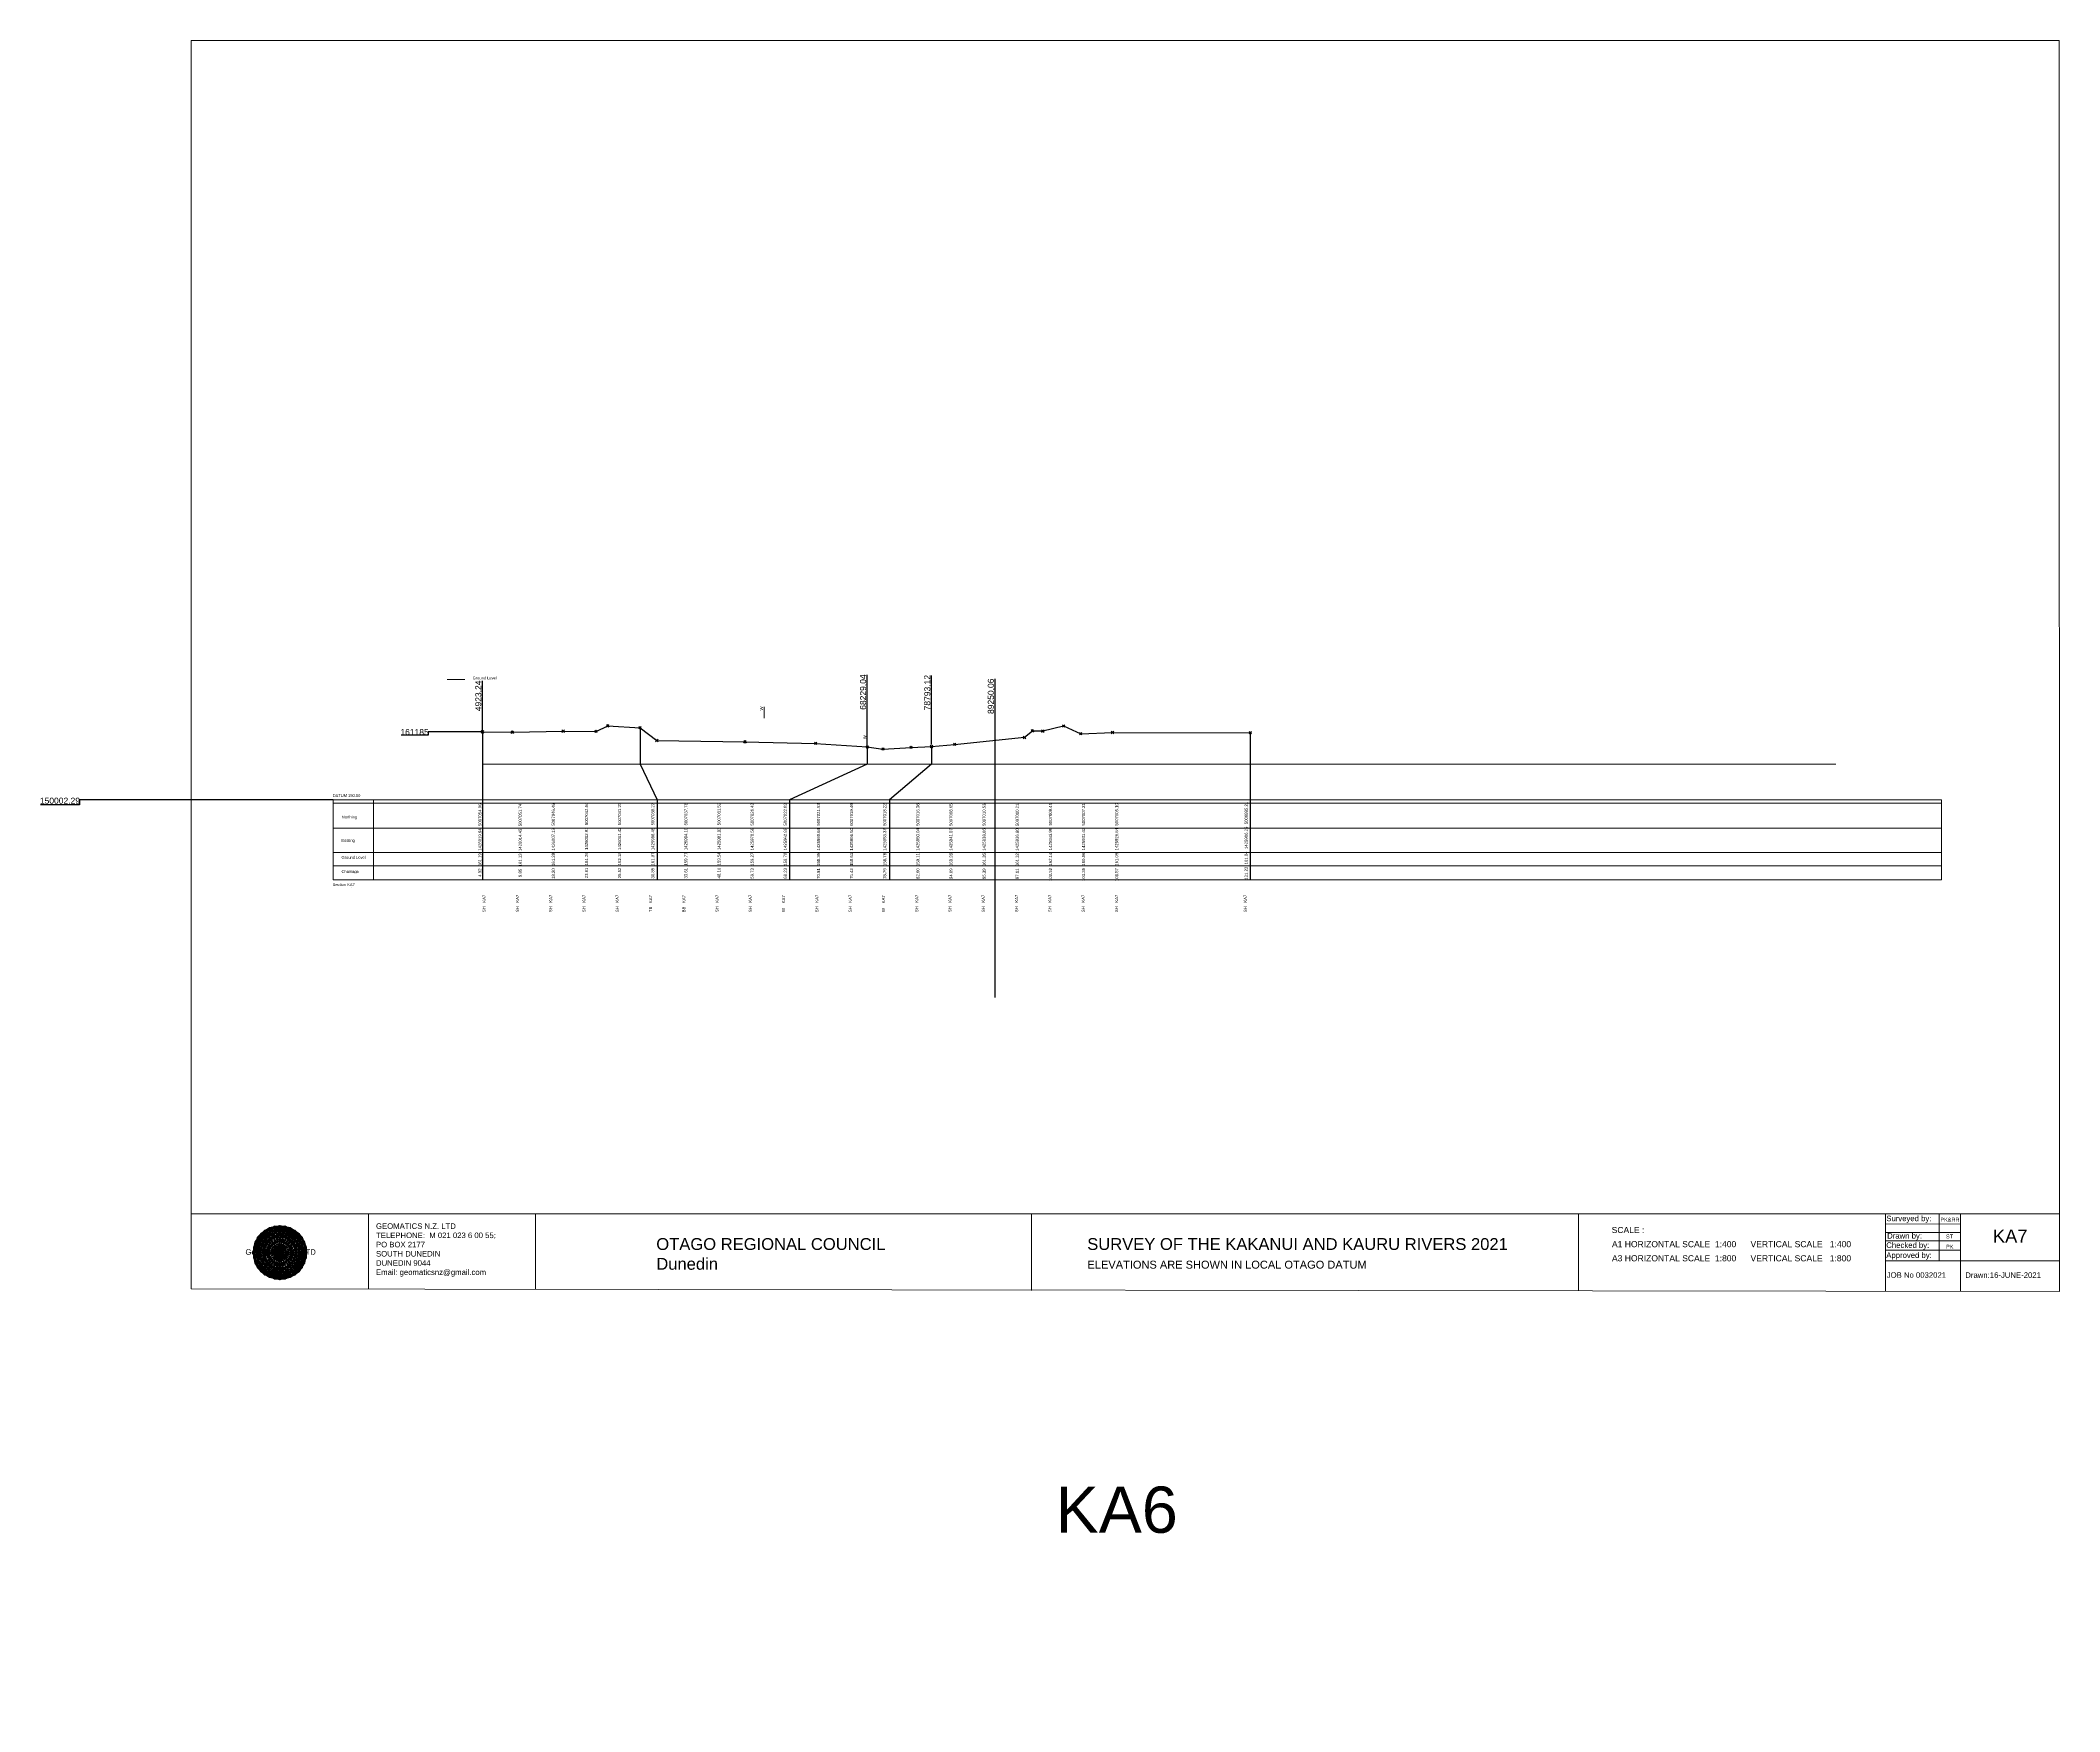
# Model space of a CAD drawing. Header units: millimetres. Extents: x -3070078 to 80050200, y -1699923 to 1425285330.
# Drawn here: x -67808 to 264385, y 0 to 274933 of the extents above; entities that cross this region are included whole.
import ezdxf

# ---------------------------------------------------------------- set-up
doc = ezdxf.new("R2010")
doc.units = ezdxf.units.MM
doc.header["$PDMODE"] = 35
doc.header["$PDSIZE"] = 200
doc.layers.add('geo', color=7, linetype='Continuous', lineweight=0)
doc.styles.get("Standard").update_dxf_attribs({"font": 'arial.ttf'})
doc.dimstyles.new('ISO-25', dxfattribs={"dimtxt": 1000, "dimasz": 2.5, "dimexe": 1.25, "dimexo": 0.625, "dimtad": 1, "dimtxsty": 'Standard', "dimcen": 2.5, "dimadec": 0, "dimazin": 0, "dimtfac": 1, "dimtmove": 0, "dimatfit": 3, "dimfxl": 1, "dimarcsym": 0})

# ---------------------------------------------------------------- blocks, each defined once
blk = doc.blocks.new('Geomatics_Circle_SPT')
at = {"layer": 'geo', "color": 2, "linetype": 'Continuous', "lineweight": 0}
for p, q in [((0, 25.2), (-25.2, 0)), ((-24.7, 4.9), (-4.9, 24.7)), ((-24.7, -4.9), (4.9, 24.7)), ((-9.7, 23.3), (-23.3, 9.6)), ((9.7, 23.3), (-23.3, -9.7)), ((-21, 14), (-14, 21)), ((-21, -14), (14, 21)), ((-14, 21), (21, -14)), ((23.3, -9.7), (-9.7, 23.3)), ((-4.9, 24.7), (24.7, -4.9)), ((25.2, 0), (0, 25.2)), ((4.9, 24.7), (24.7, 4.9)), ((23.3, 9.7), (9.7, 23.3)), ((14, 21), (21, 14)), ((4.9, -24.7), (-24.7, 4.9)), ((-24.7, 0), (0, -24.7)), ((-23.3, 9.7), (9.7, -23.3)), ((14, -21), (-21, 14)), ((0, 0), (-17.8, 17.8)), ((0, 0), (-17.8, -17.8)), ((21, 14), (-14, -21)), ((-9.7, -23.3), (23.3, 9.7)), ((24.7, 4.9), (-4.9, -24.7)), ((0, 0), (17.8, 17.8)), ((0, 0), (17.8, -17.8)), ((0, -24.8), (25.2, 0)), ((17.8, 18.1), (17.8, 18.1)), ((-4.9, -24.7), (-24.7, -4.9)), ((-23.3, -9.7), (-9.7, -23.3)), ((-14, -21), (-21, -14)), ((-17.8, -17.8), (-17.8, -17.8)), ((24.7, -4.9), (4.9, -24.7)), ((9.7, -23.3), (23.3, -9.7)), ((21, -14), (14, -21)), ((18.1, -17.8), (18.1, -17.8)), ((4.9, -24.7), (4.9, -24.7))]:
    blk.add_line(p, q, dxfattribs=at)
at = {"layer": 'geo', "color": 1, "linetype": 'Continuous', "lineweight": 0}
for p, q in [((-25.2, 0), (9.7, 23.3)), ((-25.2, 0), (-9.6, 23.3)), ((-4.9, 24.8), (-24.7, -4.9)), ((4.9, 24.7), (-24.7, 4.9)), ((14, 21), (-24.7, -4.9)), ((-14, 21), (-24.7, 4.9)), ((-23.3, 9.7), (0, 25.2)), ((-23.3, -9.6), (0, 25.2)), ((4.9, 24.8), (-21, -14)), ((-4.9, 24.7), (-21, 14)), ((14, 21), (-21, 14)), ((-14, 21), (-21, -14)), ((-17.8, 17.8), (9.7, 23.3)), ((-17.8, 17.8), (-9.6, 23.3)), ((-17.8, -17.8), (9.7, 23.3)), ((-17.8, -17.8), (-9.7, 23.3)), ((4.9, 24.7), (-14, 21)), ((-4.9, 24.7), (-14, -20.9)), ((0, 0), (-14, 21)), ((-14, 21), (-4.9, -24.7)), ((-14, 21), (-14, 21)), ((24.7, -4.9), (-14, 21)), ((21, 14), (-14, 21)), ((-9.8, 23.1), (-9.8, 23.1)), ((-9.7, 23.3), (0, 25.2)), ((-9.7, 23.3), (0, -25.2)), ((-9.7, -23.3), (0, 25.2)), ((-9.6, 23.3), (17.8, -17.8)), ((-9.6, 23.3), (25.2, 0)), ((-9.6, 23.3), (17.8, 17.8)), ((0, 0), (-4.9, 24.7)), ((-4.9, 24.7), (-4.9, 24.7)), ((21, -14), (-4.9, 24.7)), ((24.8, 4.9), (-4.9, 24.7)), ((14, 21), (-4.9, 24.7)), ((-0.2, 25.1), (-0.2, 25.1)), ((0, 25.2), (9.7, -23.3)), ((0, 25.2), (23.3, -9.7)), ((0, 25.2), (23.3, 9.7)), ((0, 25.2), (9.7, 23.3)), ((0, 0), (4.9, 24.7)), ((0, -25.2), (9.7, 23.3)), ((0, 0), (14, 21)), ((21, 14), (4.9, 24.8)), ((14, -21), (4.9, 24.7)), ((24.7, -4.9), (4.9, 24.7)), ((4.9, 24.7), (4.9, 24.7)), ((4.9, -24.7), (14, 21)), ((9.4, 23.3), (9.4, 23.3)), ((9.7, 23.3), (17.8, -17.8)), ((9.7, 23.3), (25.2, 0)), ((9.7, 23.3), (17.8, 17.9)), ((21, -14), (14, 21)), ((24.7, 4.9), (14, 21)), ((14, 21), (14, 21)), ((-25.2, 0), (23.3, 9.7)), ((-25.2, 0), (-23.3, 9.7)), ((-23.3, -9.7), (-25.2, 0)), ((-9.6, -23.3), (-25.2, 0)), ((9.7, -23.3), (-25.2, 0)), ((21, 14), (-24.7, 4.9)), ((-21, 14), (-24.7, -4.9)), ((0, 0), (-24.7, 4.9)), ((-24.7, 4.9), (-21, -14)), ((-24.7, 4.9), (-4.9, -24.7)), ((-24.7, 4.9), (14, -21)), ((-24.7, 4.9), (-24.7, 4.9)), ((0, 0), (-24.7, -4.9)), ((-23.3, -9.6), (17.8, 17.8)), ((-23.3, 9.7), (-17.8, 17.9)), ((-23.3, -9.6), (-17.8, 17.9)), ((-23.3, 9.7), (17.8, 17.8)), ((-17.8, -17.8), (-23.3, 9.7)), ((0, -25.2), (-23.3, 9.7)), ((-23.3, 9.7), (17.8, -17.8)), ((-23.3, 9.7), (25.2, 0)), ((-23.3, 9.4), (-23.3, 9.4)), ((-23.3, -9.7), (25.2, 0)), ((0, 0), (-21, 14)), ((-21, 14), (-14, -21)), ((-21, 14), (4.9, -24.7)), ((-21, 14), (-21, 14)), ((24.7, 4.9), (-21, 14)), ((0, 0), (-21, -14)), ((-17.9, 17.6), (-17.9, 17.6)), ((-9.7, -23.3), (-17.8, 17.8)), ((-17.8, 17.8), (9.7, -23.3)), ((-17.8, 17.8), (23.3, -9.6)), ((-17.8, 17.8), (23.3, 9.7)), ((-17.8, -17.8), (23.3, 9.7)), ((-14, -21), (24.7, 4.9)), ((0, 0), (-14, -21)), ((-9.6, -23.3), (17.8, 17.9)), ((25.2, 0), (-9.6, -23.3)), ((-4.9, -24.7), (21, 14)), ((0, 0), (-4.9, -24.7)), ((0, 0), (21, 14)), ((23.3, 9.7), (0, -25.2)), ((0, 0), (24.8, 4.9)), ((0, 0), (4.9, -24.7)), ((0, 0), (14, -21)), ((0, 0), (21, -14)), ((0, 0), (24.8, -4.9)), ((4.9, -24.7), (24.7, 4.9)), ((17.8, 17.8), (9.7, -23.3)), ((25.2, 0), (9.7, -23.3)), ((14, -21), (21, 14)), ((17.6, 17.9), (17.6, 17.9)), ((17.8, 17.8), (23.3, -9.7)), ((17.8, 17.8), (23.3, 9.7)), ((23.3, 9.7), (17.8, -17.8)), ((24.7, -4.9), (21, 14)), ((21, 14), (21, 14)), ((21, -14), (24.7, 4.9)), ((23.1, 9.8), (23.1, 9.8)), ((23.3, 9.7), (25.2, 0)), ((25.2, 0), (23.3, -9.6)), ((24.7, 4.9), (24.7, 4.9)), ((25.1, 0.2), (25.1, 0.2)), ((-25.2, 0), (23.3, -9.7)), ((-25.1, -0.2), (-25.1, -0.2)), ((-24.7, -4.9), (-24.7, -4.9)), ((-24.7, -4.9), (-14, -21)), ((-24.7, -4.9), (4.9, -24.7)), ((-24.7, -4.9), (21, -14)), ((-17.8, -17.8), (-23.3, -9.7)), ((0, -25.2), (-23.3, -9.6)), ((17.8, -17.8), (-23.3, -9.6)), ((-23.1, -9.8), (-23.1, -9.8)), ((-21, -14), (24.7, -4.9)), ((-21, -14), (-21, -14)), ((-21, -14), (-4.9, -24.7)), ((-21, -14), (14, -21)), ((23.3, -9.7), (-17.8, -17.8)), ((-9.6, -23.3), (-17.8, -17.8)), ((9.7, -23.3), (-17.8, -17.8)), ((-17.6, -17.9), (-17.6, -17.9)), ((-14, -21), (21, -14)), ((17.8, -17.8), (-9.7, -23.3)), ((-4.9, -24.7), (24.7, -4.9)), ((23.3, -9.6), (0, -25.2)), ((4.9, -24.7), (21, -14)), ((17.8, -17.8), (9.7, -23.3)), ((14, -21), (24.7, -4.9)), ((23.3, -9.6), (17.8, -17.8)), ((17.9, -17.6), (17.9, -17.6)), ((21, -14), (21, -14)), ((23.3, -9.4), (23.3, -9.4)), ((24.7, -4.9), (24.7, -4.9)), ((-14, -21), (-14, -21)), ((-14, -21), (4.9, -24.7)), ((0, -25.2), (-9.7, -23.3)), ((-9.4, -23.3), (-9.4, -23.3)), ((-4.9, -24.7), (14, -21)), ((-4.9, -24.7), (-4.9, -24.7)), ((9.7, -23.3), (0, -25.2)), ((0.2, -25.1), (0.2, -25.1)), ((4.9, -24.7), (4.9, -24.7)), ((9.8, -23.1), (9.8, -23.1)), ((14, -21), (14, -21))]:
    blk.add_line(p, q, dxfattribs=at)
at = {"layer": 'geo', "color": 114, "linetype": 'Continuous', "lineweight": 0}
for p, q in [((-24.7, 4.9), (14, 21)), ((9.7, 23.3), (-23.3, 9.7)), ((-20.9, 14), (4.9, 24.7)), ((0, 25.2), (-17.8, 17.8)), ((-14, 21), (-4.9, 24.7)), ((4.9, -24.7), (-14, 21)), ((0, 0), (-9.7, 23.3)), ((-4.9, 24.7), (14, -21)), ((17.8, -17.8), (0, 25.2)), ((0, 0), (9.7, 23.3)), ((4.9, 24.7), (21, -14)), ((23.3, -9.7), (9.7, 23.3)), ((14, 21), (24.7, -4.9)), ((17.9, 17.8), (-25.2, 0)), ((-24.7, -4.9), (21, 14)), ((-14, -21), (-24.7, 4.9)), ((0, 0), (-23.3, 9.7)), ((-23.3, 9.7), (-9.7, -23.3)), ((0, 0), (-23.3, -9.7)), ((-4.9, -24.7), (-21, 14)), ((24.8, 4.9), (-20.9, -14)), ((-17.8, 17.8), (0, -25.2)), ((0, 0), (-9.7, -23.3)), ((0, 0), (23.3, 9.7)), ((0, 0), (9.7, -23.3)), ((0, 0), (23.3, -9.7)), ((25.2, 0), (17.8, 17.8)), ((21, 14), (24.7, 4.9)), ((-25.2, 0), (-17.8, -17.8)), ((-21, -14), (-24.7, -4.9)), ((-17.8, -17.8), (25.2, 0)), ((24.8, -4.9), (-14, -21)), ((-9.6, -23.3), (23.3, -9.7)), ((21, -14), (-4.9, -24.8)), ((0, -25.2), (17.9, -17.8)), ((14, -21), (4.9, -24.8))]:
    blk.add_line(p, q, dxfattribs=at)
at = {"layer": 'geo', "color": 250, "linetype": 'Continuous', "lineweight": 0}
for p, q in [((-14, 21), (-14, 21)), ((14, 21), (-14, 21)), ((-14, 20.9), (-14, -21)), ((-9.7, 23.3), (9.7, 23.3)), ((-9.7, -23.3), (-9.7, 23.3)), ((-4.9, 24.7), (4.9, 24.7)), ((-4.9, 24.7), (-4.9, -24.7)), ((0, 0), (0, 25.2)), ((4.9, 24.7), (4.9, -24.7)), ((9.7, -23.3), (9.7, 23.3)), ((14, 21), (14, -21)), ((0, 0), (-25.2, 0)), ((24.7, 4.9), (-24.7, 4.9)), ((-24.7, 4.9), (-24.7, -4.9)), ((-23.3, 9.7), (23.3, 9.7)), ((-23.3, 9.7), (-23.3, 9.7)), ((-23.3, -9.7), (-23.3, 9.7)), ((21, 14), (-21, 14)), ((-21, 14), (-21, -14)), ((-17.8, 17.8), (17.8, 17.8)), ((-17.8, -17.8), (-17.8, 17.8)), ((0, 0), (0, -25.2)), ((0, 0), (25.2, 0)), ((17.8, -17.8), (17.8, 17.8)), ((21, 14), (21, 14)), ((21, -14), (21, 14)), ((23.3, 9.7), (23.3, -9.7)), ((24.7, 4.9), (24.7, 4.9)), ((24.7, -4.9), (24.7, 4.9)), ((-24.7, -4.9), (24.7, -4.9)), ((23.3, -9.7), (-23.3, -9.7)), ((-21, -14), (21, -14)), ((17.8, -17.8), (-17.8, -17.8)), ((-14, -21), (14, -21)), ((9.7, -23.3), (-9.7, -23.3)), ((-4.9, -24.7), (4.9, -24.7))]:
    blk.add_line(p, q, dxfattribs=at)
blk = doc.blocks.new('GeomaticsNZ TITLE BLOCK')
at = {"color": 7, "linetype": 'Continuous', "lineweight": 0}
for p, q in [((0, 94.9), (0, 1579.2)), ((0, 1579.2), (2363.4, 1579.2)), ((2363.4, 1579.2), (2364, 94.9)), ((2364, 94.9), (0, 94.9)), ((0, 94.9), (0, 0)), ((15.9, 94.9), (2364, 94.9)), ((224.3, 95.2), (224.3, -0.3)), ((2364, 94.9), (382.6, 94.9)), ((435.8, 95.2), (435.8, -0.7)), ((1063.4, 94.9), (1063.4, -2.4)), ((1755.4, 94.9), (1755.4, -2.6)), ((2143.9, 94.9), (2143.7, -3)), ((2143.9, 81.9), (2238.6, 81.7)), ((2211.5, 94.9), (2211.5, 36.1)), ((2238.6, 94.8), (2238.6, -3.2)), ((2364, -3.5), (2364, 94.9)), ((2143.6, 60.4), (2238.6, 60.4)), ((2143.9, 71), (2238.6, 71)), ((2143.8, 48.6), (2238.6, 48.6)), ((2143.8, 35.4), (2364, 35.3)), ((0, 0), (2364, -3.5))]:
    blk.add_line(p, q, dxfattribs=at)
at = {"color": 7, "linetype": 'Continuous', "lineweight": 0, "xscale": 1.36, "yscale": 1.36, "zscale": 1.36}
blk.add_blockref('Geomatics_Circle_SPT', (112.4, 45.7), dxfattribs=at)
at = {"color": 7, "linetype": 'Continuous', "lineweight": 0}
for s, p in [('PK&RR', (2213.2, 84.8)), ('ST', (2220.3, 63.6)), ('PK', (2220.4, 50.6))]:
    blk.add_text(s, height=5, dxfattribs=at).set_placement(p)
at = {"color": 7, "linetype": 'Continuous', "lineweight": 0, "attachment_point": 1}
for s, width, heights, insert, char_height in [('{\\C256;GEOMATICS N.Z. LTD                   \\PTELEPHONE:  M 021 023 6 00 55;\\PPO BOX 2177\\PSOUTH DUNEDIN\\PDUNEDIN 9044\\PEmail: geomaticsnz@gmail.com}', 3535.727, [94.7], (234, 82.7), 7), ('{\\C256;Surveyed by:}', 3535.727, [0], (2144.7, 92.4), 7), ('{\\C256;OTAGO REGIONAL COUNCIL\\PDunedin}', 3535.727, [0], (588.6, 64), 15), ('{\\C256;SURVEY OF THE KAKANUI AND KAURU RIVERS 2021}', 3535.727, [0], (1133.8, 64), 15), ('{\\C256;Checked by:}', 3535.727, [0], (2144.7, 58.6), 7), ('{\\C256;Drawn by:}', 3535.727, [0], (2145.8, 70.4), 7), ('{\\C256;Geomatics N.Z. LTD                   }', 125.079, [15.8], (68.8, 49.9), 7), ('{\\C256;ELEVATIONS ARE SHOWN IN LOCAL OTAGO DATUM}', 3535.727, [0], (1134.1, 35.4), 10), ('{\\C256;Approved by:}', 3535.727, [0], (2144.7, 45.9), 7), ('{\\C256;JOB No 0032021}', 3535.727, [0], (2145.3, 20.8), 7), ('{\\C256;Drawn:16-JUNE-2021}', 3535.727, [0], (2244.7, 20.7), 7)]:
    blk.add_mtext_dynamic_manual_height_columns(s, width=width, gutter_width=159, heights=heights, dxfattribs=dict(at, insert=insert, char_height=char_height))
blk = doc.blocks.new('*D14')
at = {"color": 0, "lineweight": -2, "transparency": 16777216}
for p, q in [((-61384, 150002), (-61389, 149159)), ((-19655, 150002), (-61384, 150002)), ((-61389, 149159), (-67784, 149159))]:
    blk.add_line(p, q, dxfattribs=at)
at = {"layer": 'Defpoints', "color": 0, "transparency": 16777216}
for p in [(-19654, 150002), (-61394, 149159), (0, 0)]:
    blk.add_point(p, dxfattribs=at)
at = {"color": 0, "transparency": 16777216, "insert": (-64589, 149761), "char_height": 1000, "attachment_point": 5}
blk.add_mtext('150002,29', dxfattribs=at)
blk = doc.blocks.new('*D15')
at = {"color": 0, "lineweight": -2, "transparency": 16777216}
for p, q in [((-4015, 160615), (-8474, 160615)), ((-4010, 161185), (-4015, 160615)), ((4923, 161185), (-4010, 161185))]:
    blk.add_line(p, q, dxfattribs=at)
at = {"layer": 'Defpoints', "color": 0, "transparency": 16777216}
for p in [(-4020, 160615), (4923, 161185), (0, 0)]:
    blk.add_point(p, dxfattribs=at)
at = {"color": 0, "transparency": 16777216, "insert": (-6247, 161127), "char_height": 1000, "attachment_point": 5}
blk.add_mtext('161185', dxfattribs=at)
blk = doc.blocks.new('*D16')
at = {"color": 0, "lineweight": -2, "transparency": 16777216}
for p, q in [((4935, 164610), (4935, 169580)), ((4923, 164605), (4935, 164610)), ((4923, 161186), (4923, 164605))]:
    blk.add_line(p, q, dxfattribs=at)
at = {"layer": 'Defpoints', "color": 0, "transparency": 16777216}
for p in [(4935, 164615), (4923, 161185), (0, 0)]:
    blk.add_point(p, dxfattribs=at)
at = {"color": 0, "transparency": 16777216, "insert": (4333, 167098), "char_height": 1000, "attachment_point": 5, "rotation": 90}
blk.add_mtext('4923,24', dxfattribs=at)
blk = doc.blocks.new('*D26')
at = {"color": 0, "lineweight": -2, "transparency": 16777216}
blk.add_line((89250, 117505), (89250, 169890), dxfattribs=at)
at = {"layer": 'Defpoints', "color": 0, "transparency": 16777216}
for p in [(89250, 164184), (89250, 117504), (0, 0)]:
    blk.add_point(p, dxfattribs=at)
at = {"color": 0, "transparency": 16777216, "insert": (88648, 167037), "char_height": 1000, "attachment_point": 5, "rotation": 90}
blk.add_mtext('89250,06', dxfattribs=at)
blk = doc.blocks.new('*D27')
at = {"color": 0, "lineweight": -2, "transparency": 16777216}
blk.add_line((68229, 158705), (68229, 170579), dxfattribs=at)
at = {"layer": 'Defpoints', "color": 0, "transparency": 16777216}
for p in [(68229, 164871), (68229, 158704), (0, 0)]:
    blk.add_point(p, dxfattribs=at)
at = {"color": 0, "transparency": 16777216, "insert": (67627, 167725), "char_height": 1000, "attachment_point": 5, "rotation": 90}
blk.add_mtext('68229,04', dxfattribs=at)
blk = doc.blocks.new('*D28')
at = {"color": 0, "lineweight": -2, "transparency": 16777216}
blk.add_line((78793, 159114), (78793, 170468), dxfattribs=at)
at = {"layer": 'Defpoints', "color": 0, "transparency": 16777216}
for p in [(78793, 164781), (78793, 159113), (0, 0)]:
    blk.add_point(p, dxfattribs=at)
at = {"color": 0, "transparency": 16777216, "insert": (78192, 167625), "char_height": 1000, "attachment_point": 5, "rotation": 90}
blk.add_mtext('78793,12', dxfattribs=at)

msp = doc.modelspace()

# ---------------------------------------------------------------- linework, layer by layer
at = {"color": 1, "linetype": 'Continuous', "lineweight": 0, "transparency": 33554687}
msp.add_line((-886.176, 169803.277), (2020.554, 169803.277), dxfattribs=at)
at = {"color": 7, "linetype": 'Continuous', "lineweight": 0}
for p, q in [((51239.701, 163435.223), (51239.701, 165282.77)), ((68231.271, 158704), (68231.271, 160551.547))]:
    msp.add_line(p, q, dxfattribs=at)
for p, q in [((4923.24, 161185), (4923.24, 136851.776)), ((131231.113, 161042), (131231.113, 136851.776))]:
    msp.add_line(p, q)
at = {"color": 7, "linetype": 'Continuous', "lineweight": 0, "transparency": 33554687}
for p, q in [((4923.24, 155852.909), (227579.23, 155852.909)), ((-15444.93, 150004.59), (-19654.119, 150002.295)), ((-19654.119, 150002.295), (-19654.119, 136851.776)), ((-15444.93, 150004.59), (244926.377, 150004.59)), ((-13018.64, 150004.59), (-13018.64, 136851.776)), ((244926.377, 150004.59), (244926.377, 136851.776)), ((-19654.119, 149441.676), (244926.377, 149441.676)), ((-19654.119, 145333.522), (244926.377, 145333.522)), ((-19654.119, 141332.489), (244926.377, 141332.489)), ((-19654.119, 139126.267), (244926.377, 139126.267)), ((-19654.119, 136851.776), (244926.377, 136851.776)), ((-16644.266, 135556.006), (-16644.266, 135556.006))]:
    msp.add_line(p, q, dxfattribs=at)
at = {"color": 40, "true_color": 0xf8d731}
msp.add_lwpolyline([(4923.24, 161185), (9852.134, 161125), (18202.947, 161285), (23607.577, 161255), (25519.83, 162175), (30845.867, 161865), (33610.671, 159765), (48101.956, 159544), (59725.663, 159274), (68229.035, 158704), (70807.705, 158354), (75423.001, 158633), (78793.123, 158783), (82601.3, 159113), (94092.357, 160283), (95385.715, 161353), (97107.617, 161323), (100521.464, 162143), (103347.981, 160863), (108569.173, 161093), (131231.113, 161042)], dxfattribs=at)
for points in [[(30845.867, 161865), (30845.867, 155852.909), (33668.091, 150004.59), (33668.091, 136851.776)], [(68229.035, 158704), (68229.035, 155852.909), (55415.371, 150004.59), (55415.371, 136851.776)], [(78793.123, 158783), (78793.123, 155852.909), (71875.147, 150004.59), (71875.147, 136851.776)]]:
    msp.add_lwpolyline(points)
for p in [(4923.24, 161185), (9852.134, 161125), (18202.947, 161285), (23607.577, 161255), (25519.83, 162175), (30845.867, 161865), (33610.671, 159765), (48101.956, 159544), (59725.663, 159274), (94092.357, 160283), (95385.715, 161353), (97107.617, 161323), (100521.464, 162143), (103347.981, 160863), (108569.173, 161093), (131231.113, 161042), (68229.035, 158704), (70807.705, 158354), (75423.001, 158633), (78793.123, 158783), (82601.3, 159113)]:
    msp.add_point(p, dxfattribs=at)

# ---------------------------------------------------------------- block references
at = {"color": 7, "linetype": 'Continuous', "lineweight": 0, "xscale": 130.037656131007, "yscale": 130.037656131007, "zscale": 130.037656131007}
msp.add_blockref('GeomaticsNZ TITLE BLOCK', (-43021.854, 69572.933), dxfattribs=at)

# ---------------------------------------------------------------- texts
at = {"color": 7, "linetype": 'Continuous', "lineweight": 0, "transparency": 33554687}
for s, height, p in [('Ground Level', 473.07414, (3306.155, 169803.277)), ('DATUM 150.00', 473.07414, (-19721.056, 150458.959)), ('Northing', 473.0741, (-18210.052, 146936.601)), ('Easting', 473.0741, (-18278.935, 143077.199)), ('Ground Level', 473.07414, (-18261.832, 140287.888)), ('Section KA7', 473.07414, (-19721.066, 135807.083)), ('Chainage', 473.0741, (-18259.574, 137963.752))]:
    msp.add_text(s, height=height, dxfattribs=at).set_placement(p)
for s, p in [(' 23.61  161.26  1426002.91  5007042.54', (22281.149, 136899.724)), ('131.23  161.04  1425906.25  5006995.21', (130817.447, 136851.776)), ('  4.92  161.19  1426019.94  5007054.96', (4754.377, 136953.014)), ('  9.85  161.13  1426014.45  5007051.74', (11378.15, 136902.736)), (' 18.20  161.29  1426007.13  5007046.46', (16829.65, 136798.57)), (' 25.52  162.18  1426001.42  5007041.23', (27732.648, 136889.691)), (' 30.85  161.87  1425996.45  5007039.27', (33184.148, 136861.923)), (' 33.61  159.77  1425994.10  5007037.78', (38635.647, 136851.89)), (' 48.10  159.54  1425981.03  5007031.52', (44087.147, 136882.784)), (' 59.73  159.27  1425970.58  5007026.43', (49538.646, 136832.506)), (' 70.81  158.35  1425960.64  5007021.53', (60441.645, 136804.255)), (' 75.42  158.63  1425956.50  5007019.49', (65893.144, 136794.222)), (' 82.60  159.11  1425950.04  5007016.36', (76796.143, 136783.706)), (' 94.09  160.28  1425941.07  5007008.65', (82247.643, 136772.309)), (' 95.39  161.35  1425938.66  5007010.53', (87698.46, 136762.277)), (' 97.11  161.32  1425936.90  5007010.21', (93149.96, 136752.244)), ('100.52  162.14  1425933.96  5007008.45', (98601.459, 136648.077)), ('103.35  160.86  1425931.42  5007007.21', (104052.958, 136638.044)), ('108.57  161.09  1425926.64  5007005.10', (109504.458, 136628.011)), ('SH   KA7', (5431.767, 131518.123)), ('SH   KA7', (10912.156, 131518.123)), ('SH   KA7', (16392.545, 131518.123)), ('SH   KA7', (21872.935, 131518.123)), ('SH   KA7', (27353.324, 131518.123)), ('TB   KA7', (32825.187, 131533.13)), ('BB   KA7', (38288.864, 131498.341)), ('SH   KA7', (43761.068, 131518.123)), ('SH   KA7', (49241.457, 131518.123)), ('SH   KA7', (60185.523, 131518.123)), ('SH   KA7', (65665.913, 131518.123)), ('SH   KA7', (76609.979, 131518.123)), ('SH   KA7', (82090.369, 131518.123)), ('SH   KA7', (87570.758, 131518.123)), ('SH   KA7', (93051.147, 131518.123)), ('SH   KA7', (98531.537, 131518.123)), ('SH   KA7', (104011.926, 131518.123)), ('SH   KA7', (109492.315, 131518.123)), ('SH   KA7', (130673.94, 131518.123))]:
    msp.add_text(s, height=500, rotation=90).set_placement(p)
at = {"color": 32, "true_color": 0xcd6928}
for s, p in [(' 68.23  158.70  1425962.88  5007022.82', (54990.146, 136827.93)), (' 78.79  158.78  1425953.37  5007018.22', (71344.644, 136784.189)), ('W    KA7', (54713.32, 131540.974)), ('W    KA7', (71137.776, 131540.974))]:
    msp.add_text(s, height=500, rotation=90, dxfattribs=at).set_placement(p)
at = {"color": 7, "linetype": 'Continuous', "lineweight": 0}
for s, height, p in [('SCALE :  ', 1005.5428, (190694.158, 78724.802)), ('A1 HORIZONTAL SCALE  1:400      VERTICAL SCALE   1:400 ', 1005.54278, (190740.702, 76401.023)), ('KA7', 2154.7345, (253409.751, 77151.708)), ('A3 HORIZONTAL SCALE  1:800      VERTICAL SCALE   1:800', 1005.54278, (190740.702, 74077.244)), ('KA6', 7612.3249, (99216.33, 29416.119))]:
    msp.add_text(s, height=height, dxfattribs=at).set_placement(p)
at = {"color": 7, "linetype": 'Continuous', "lineweight": 0, "char_height": 500, "attachment_point": 1, "rotation": 90}
for insert in [(50567.891, 164699.49), (67559.461, 159968.267)]:
    msp.add_mtext_dynamic_manual_height_columns('W', width=4277.92851, gutter_width=12.5, heights=[0], dxfattribs=dict(at, insert=insert))

# ---------------------------------------------------------------- dimensions: what is measured, and where the dimension line sits
for feature_location, offset, dtype, picture, middle in [((68229.0353, 158704), (0, 6167.2754), 1, '*D27', (67627.4553, 167725.2428)), ((78793.123, 159113), (0, 5667.705), 1, '*D28', (78191.543, 167624.781)), ((89250.058, 117504.239), (0, 46679.567), 1, '*D26', (88648.478, 167037.432)), ((4923.24, 161185), (11.379, 3430.344), 1, '*D16', (4333.039, 167098.234)), ((4923.24, 161185), (-8943.127, -569.512), 0, '*D15', (-6247.32, 161126.686)), ((-19654.1188, 150002.2948), (-41739.4997, -843.1166), 0, '*D14', (-64589.3322, 149760.7582))]:
    dim = msp.add_ordinate_dim(feature_location=feature_location, offset=offset, dtype=dtype, origin=(0, 0), dimstyle='ISO-25')
    dim.commit()
    dim.dimension.update_dxf_attribs({"geometry": picture, "text_midpoint": middle})

doc.saveas('drawing.dxf')
